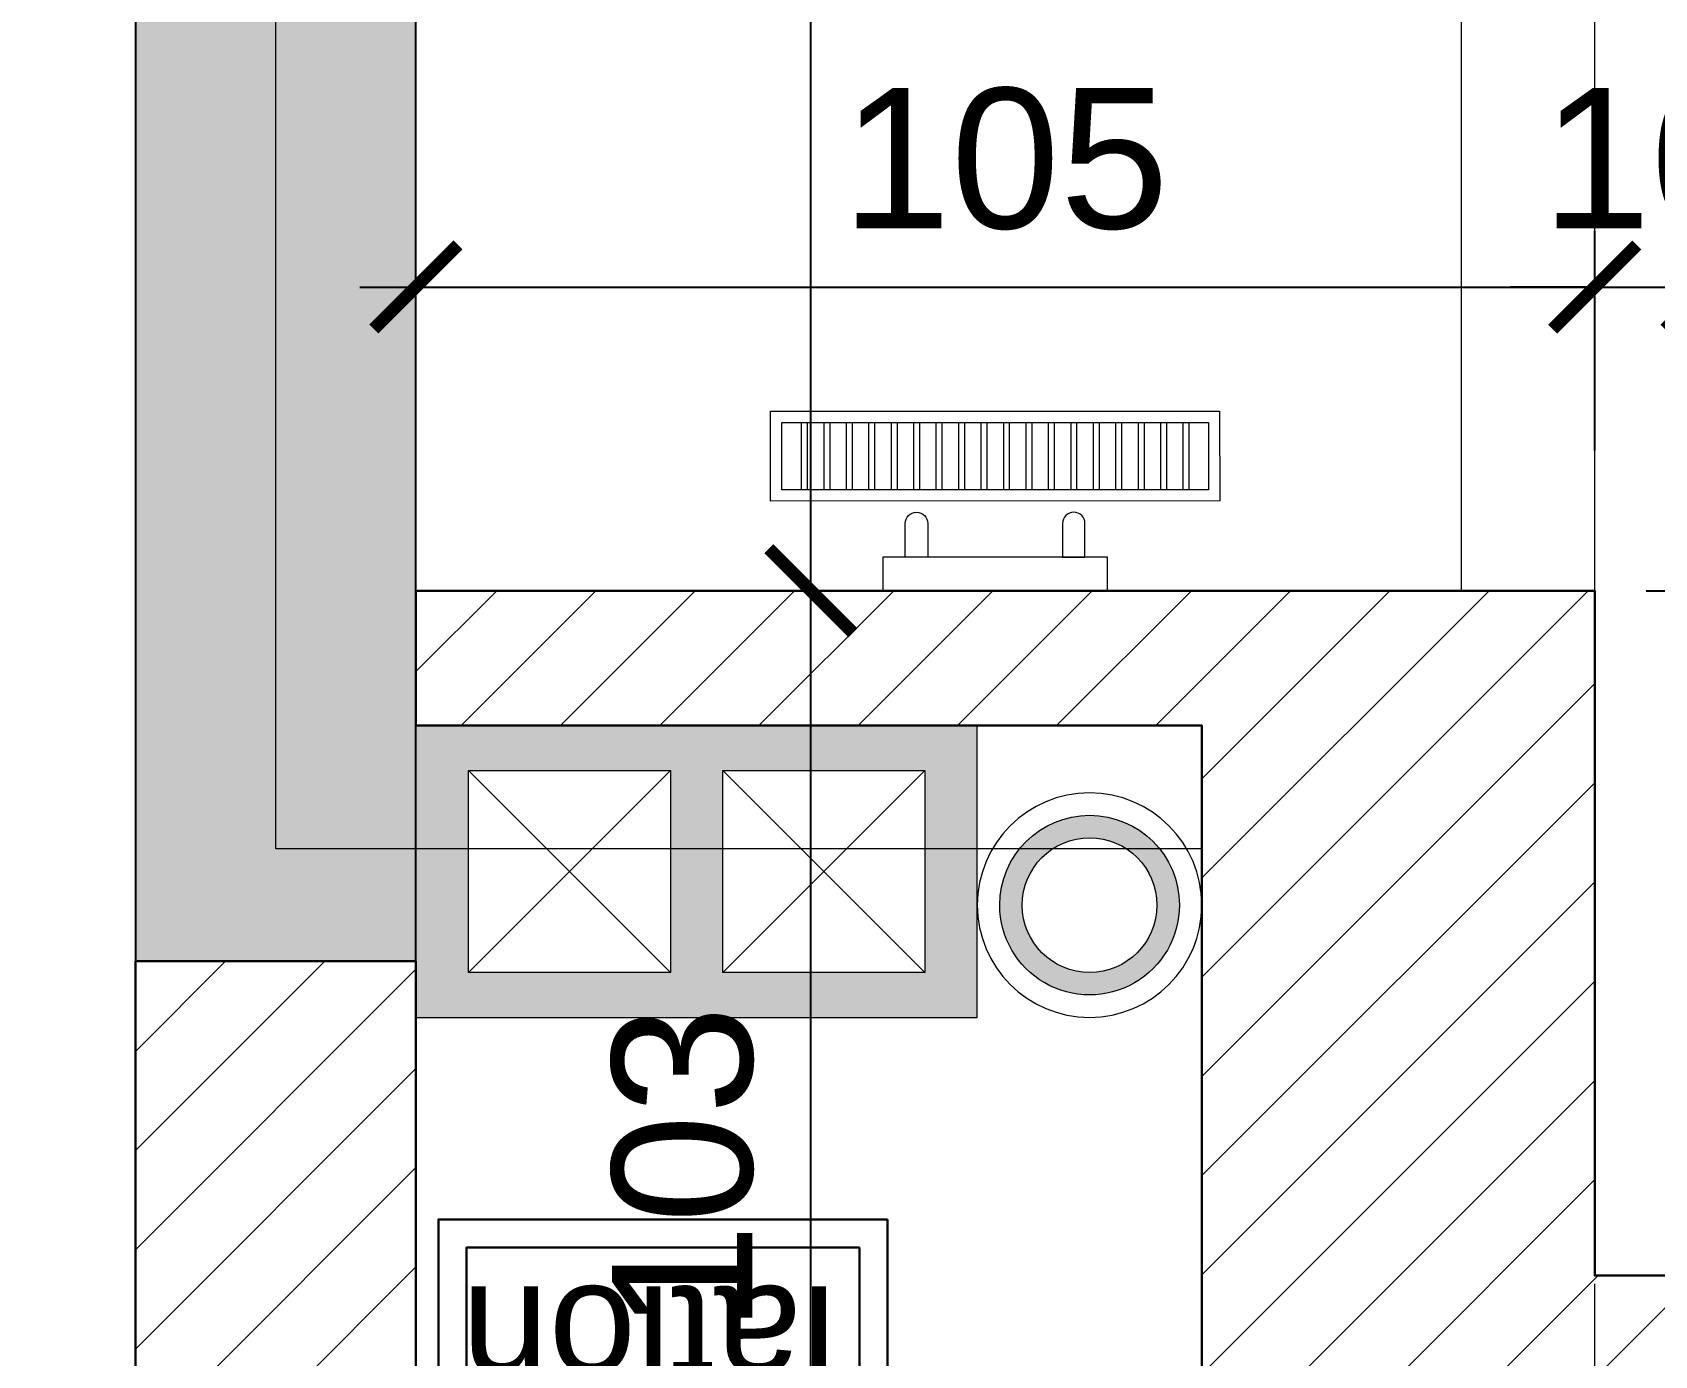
# Model space of a CAD drawing. Header units: centimetres. Extents: x 111832 to 117233, y -55119 to -48329.
# Drawn here: x 115085.2 to 115229.7, y -52597.5 to -52479.6 of the extents above; entities that cross this region are included whole.
import ezdxf

# ---------------------------------------------------------------- set-up
doc = ezdxf.new("R2010")
doc.units = ezdxf.units.CM
doc.header["$LTSCALE"] = 50
doc.header["$MEASUREMENT"] = 0
doc.linetypes.add('AXES', pattern=[2, 1.25, -0.25, 0.25, -0.25])
doc.linetypes.add('CONTINU', pattern=[0])
doc.layers.get('0').update_dxf_attribs({"color": 8})
for name, color, linetype, lineweight in [('ARCHITECTE', 252, 'Continuous', 13), ('BANJO', 160, 'Continuous', 9), ('CONSOLE ISOL.', 214, 'Continuous', 15), ('ISOLATION', 252, 'Continuous', 0), ('KASETAT_Pen_No__22', 8, 'Continuous', 50), ('MACONNERIE COUPE', 7, 'Continuous', 30), ('MACONNERIE HACHURE', 253, 'Continuous', 13), ('PERCEMENT', 253, 'Continuous', 20)]:
    doc.layers.add(name, color=color, linetype=linetype, lineweight=lineweight)
for name, color, linetype in [('AXES', 10, 'AXES'), ('BETON COUPE', 3, 'CONTINU'), ('BETON TRAME', 252, 'Continuous'), ('BORD', 5, 'Continuous'), ('COTE 50ème', 1, 'Continuous'), ('TEXTE', 7, 'Continuous')]:
    doc.layers.add(name, color=color, linetype=linetype)
doc.layers.add('KASETAT_Pen_No__176', color=7, linetype='Continuous', lineweight=15, true_color=0x93a0c6)
doc.styles.add('RS_TEXT_1.50', font='arial.ttf', dxfattribs={"height": 12.5})
doc.styles.add('RS_TXT_50', font='arial.ttf', dxfattribs={"height": 12.5})
doc.dimstyles.new('RS_50CM_LINEAIRE', dxfattribs={"dimscale": 5, "dimtxt": 12.5, "dimasz": 1.5, "dimexe": 1, "dimexo": 2.5, "dimgap": 1, "dimtad": 1, "dimdec": 1, "dimrnd": 0.5, "dimdsep": 46, "dimtxsty": 'RS_TXT_50', "dimblk1": 'ARCHTICK', "dimblk2": 'ARCHTICK', "dimsah": 1, "dimcen": 2.5, "dimdle": 1, "dimclrt": 4, "dimadec": 0, "dimazin": 2, "dimtfac": 1, "dimtdec": 1, "dimtix": 1, "dimtmove": 2, "dimatfit": 3, "dimfxl": 1, "dimtolj": 1, "dimtzin": 0, "dimarcsym": 0})

# ---------------------------------------------------------------- blocks, each defined once
blk = doc.blocks.new('A$C7560ca7f')
at = {"layer": 'AXES', "lineweight": 5, "ltscale": 1.3}
blk.add_line((1270.000211652863, -4150.000002682165), (1270.000211652863, -1058.409073453964), dxfattribs=at)
blk = doc.blocks.new('A$C63baa0da')
at = {"layer": 'ARCHITECTE', "linetype": 'Continuous', "lineweight": 0, "true_color": 0xed1f24}
for points in [[(-65.87835279954015, -30.09711575884285), (-66.87835279954015, -30.09711575884285), (-66.87835279954015, 18.99996635723073), (-65.87835279954015, 18.99996635723073)], [(-65.87835279954015, -30.09711575884285), (-66.87835279954015, -30.09711575884285), (-66.87835279954015, 18.99996635723073), (-65.87835279954015, 18.99996635723073)], [(-59.87835279954015, -30.09711575884285), (-58.87835279954015, -30.09711575884285), (-58.87835279954015, 18.99996635723073), (-59.87835279954015, 18.99996635723073)], [(-59.87835279954015, -30.09711575884285), (-58.87835279954015, -30.09711575884285), (-58.87835279954015, 18.99996635723073), (-59.87835279954015, 18.99996635723073)]]:
    blk.add_hatch(color=240, dxfattribs=at).paths.add_polyline_path(points)
h = blk.add_hatch(color=240, dxfattribs=at)
edge = h.paths.add_edge_path()
edge.add_ellipse((-62.87835279954015, -30.09711575884285), major_axis=(-2.828427124746253, -2.828427124746253), ratio=0.9999999999999554, start_angle=-45.00000000000131, end_angle=134.9999999999987, ccw=False)
edge.add_ellipse((-62.87835279954015, -30.09711575884285), major_axis=(-2.828427124746253, -2.828427124746253), ratio=0.9999999999999554, start_angle=134.9999999999987, end_angle=314.99999999999875, ccw=False)
edge = h.paths.add_edge_path(flags=0)
edge.add_ellipse((-62.87835279954015, -30.09711575884285), major_axis=(-2.121320343559689, -2.121320343559689), ratio=0.9999999999999566, start_angle=134.9999999999987, end_angle=314.9999999999987)
edge.add_ellipse((-62.87835279954015, -30.09711575884285), major_axis=(-2.121320343559689, -2.121320343559689), ratio=0.9999999999999566, start_angle=314.9999999999988, end_angle=494.9999999999987)
h = blk.add_hatch(color=240, dxfattribs=at)
edge = h.paths.add_edge_path()
edge.add_ellipse((-62.87835279954015, -30.09711575884285), major_axis=(-2.828427124746253, -2.828427124746253), ratio=0.9999999999999554, start_angle=-45.00000000000131, end_angle=134.9999999999987, ccw=False)
edge.add_ellipse((-62.87835279954015, -30.09711575884285), major_axis=(-2.828427124746253, -2.828427124746253), ratio=0.9999999999999554, start_angle=134.9999999999987, end_angle=314.99999999999875, ccw=False)
edge = h.paths.add_edge_path(flags=0)
edge.add_ellipse((-62.87835279954015, -30.09711575884285), major_axis=(-2.121320343559689, -2.121320343559689), ratio=0.9999999999999566, start_angle=134.9999999999987, end_angle=314.9999999999987)
edge.add_ellipse((-62.87835279954015, -30.09711575884285), major_axis=(-2.121320343559689, -2.121320343559689), ratio=0.9999999999999566, start_angle=314.9999999999988, end_angle=494.9999999999987)
at = {"layer": 'KASETAT_Pen_No__176', "linetype": 'Continuous', "lineweight": 0, "true_color": 0x139b48}
for points in [[(0, 4), (-70, 4), (-70, 2), (-74, 2), (-74, 0), (-70, 0), (-70, -21), (0, -21), (0, 0), (4, 0), (4, 2), (0, 2)], [(-55.73699223616859, -30.09711575884285), (-56.73699223616859, -30.09711575884285), (-56.73699223616859, -21), (-55.73699223616859, -21)], [(-49.73699223616859, -30.09711575884285), (-48.73699223616859, -30.09711575884285), (-48.73699223616859, -21), (-49.73699223616859, -21)]]:
    blk.add_hatch(color=114, dxfattribs=at).paths.add_polyline_path(points)
h = blk.add_hatch(color=114, dxfattribs=at)
edge = h.paths.add_edge_path()
edge.add_ellipse((-52.73699223616859, -30.09711575884285), major_axis=(-2.828427124746253, -2.828427124746253), ratio=0.9999999999999554, start_angle=-45.00000000000131, end_angle=134.9999999999987, ccw=False)
edge.add_ellipse((-52.73699223616859, -30.09711575884285), major_axis=(-2.828427124746253, -2.828427124746253), ratio=0.9999999999999554, start_angle=134.9999999999987, end_angle=314.99999999999875, ccw=False)
edge = h.paths.add_edge_path(flags=0)
edge.add_ellipse((-52.73699223616859, -30.09711575884285), major_axis=(-2.121320343559689, -2.121320343559689), ratio=0.9999999999999566, start_angle=134.9999999999987, end_angle=314.9999999999987)
edge.add_ellipse((-52.73699223616859, -30.09711575884285), major_axis=(-2.121320343559689, -2.121320343559689), ratio=0.9999999999999566, start_angle=314.9999999999988, end_angle=494.9999999999987)
at = {"layer": 'KASETAT_Pen_No__22', "color": 32, "linetype": 'Continuous', "lineweight": 0, "true_color": 0xcd6928}
for p, q in [((0, 4), (-70, 4)), ((-70, 4), (-70, 2)), ((0, 2), (0, 4)), ((4, 2), (-74, 2)), ((-74, 2), (-74, 0)), ((-70, 2), (0, 2)), ((4, 0), (4, 2)), ((-74, 0), (4, 0)), ((0, 0), (-70, 0)), ((-70, 0), (-70, -21)), ((0, -21), (0, 0)), ((-70, -21), (0, -21))]:
    blk.add_line(p, q, dxfattribs=at)
at = {"layer": 'MACONNERIE COUPE'}
for points in [[(-65.87835279954015, -30.09711575884285), (-66.87835279954015, -30.09711575884285), (-66.87835279954015, 18.99996635723073), (-65.87835279954015, 18.99996635723073)], [(-65.87835279954015, -30.09711575884285), (-66.87835279954015, -30.09711575884285), (-66.87835279954015, 18.99996635723073), (-65.87835279954015, 18.99996635723073)], [(-59.87835279954015, -30.09711575884285), (-58.87835279954015, -30.09711575884285), (-58.87835279954015, 18.99996635723073), (-59.87835279954015, 18.99996635723073)], [(-59.87835279954015, -30.09711575884285), (-58.87835279954015, -30.09711575884285), (-58.87835279954015, 18.99996635723073), (-59.87835279954015, 18.99996635723073)], [(-55.73699223616859, -30.09711575884285), (-56.73699223616859, -30.09711575884285), (-56.73699223616859, -21), (-55.73699223616859, -21)], [(-55.73699223616859, -30.09711575884285), (-56.73699223616859, -30.09711575884285), (-56.73699223616859, -21), (-55.73699223616859, -21)], [(-49.73699223616859, -30.09711575884285), (-48.73699223616859, -30.09711575884285), (-48.73699223616859, -21), (-49.73699223616859, -21)], [(-49.73699223616859, -30.09711575884285), (-48.73699223616859, -30.09711575884285), (-48.73699223616859, -21), (-49.73699223616859, -21)], [(-42, -63), (-2, -63), (-2, -23), (-42, -23)], [(-39.5, -60.5), (-4.5, -60.5), (-4.5, -25.5), (-39.5, -25.5)]]:
    blk.add_lwpolyline(points, close=True, dxfattribs=at)
at = {"layer": 'MACONNERIE COUPE', "extrusion": (0, 0, -1)}
for centre, start_param, end_param in [((-62.87835279954015, -30.09711575884285), 0.7853981633974705, 3.926990816987264), ((-62.87835279954015, -30.09711575884285), 0.7853981633974705, 3.926990816987264), ((-52.73699223616859, -30.09711575884285), 0.7853981633974705, 3.926990816987264), ((-52.73699223616859, -30.09711575884285), 0.7853981633974705, 3.926990816987264), ((-62.87835279954015, -30.09711575884285), 3.926990816987264, 7.068583470577057), ((-62.87835279954015, -30.09711575884285), 3.926990816987264, 7.068583470577057), ((-52.73699223616859, -30.09711575884285), 3.926990816987264, 7.068583470577057), ((-52.73699223616859, -30.09711575884285), 3.926990816987264, 7.068583470577057)]:
    blk.add_ellipse(centre, major_axis=(-2.828427124746253, -2.828427124746253), ratio=0.9999999999999554, start_param=start_param, end_param=end_param, dxfattribs=at)
at = {"layer": 'MACONNERIE COUPE'}
for centre, start_param, end_param in [((-62.87835279954015, -30.09711575884285), 2.356194490192323, 5.497787143782116), ((-62.87835279954015, -30.09711575884285), 2.356194490192323, 5.497787143782116), ((-52.73699223616859, -30.09711575884285), 2.356194490192323, 5.497787143782116), ((-52.73699223616859, -30.09711575884285), 2.356194490192323, 5.497787143782116), ((-62.87835279954015, -30.09711575884285), 5.497787143782116, 8.639379797371909), ((-62.87835279954015, -30.09711575884285), 5.497787143782116, 8.639379797371909), ((-52.73699223616859, -30.09711575884285), 5.497787143782116, 8.639379797371909), ((-52.73699223616859, -30.09711575884285), 5.497787143782116, 8.639379797371909)]:
    blk.add_ellipse(centre, major_axis=(-2.121320343559689, -2.121320343559689), ratio=0.9999999999999566, start_param=start_param, end_param=end_param, dxfattribs=at)
at = {"layer": 'TEXTE', "attachment_point": 4, "style": 'RS_TEXT_1.50'}
for s, insert, char_height, width in [('Water', (-59.62249789945781, -9.842053306223534), 12.5, 4.547473508864641e-13), ('Venti\\Plation', (-37.45414668330341, -43.78018041417818), 10, 3.637978807091713e-13)]:
    blk.add_mtext(s, dxfattribs=dict(at, insert=insert, char_height=char_height, width=width))
blk = doc.blocks.new('_ArchTick')
at = {"color": 0, "linetype": 'ByBlock', "const_width": 0.15}
blk.add_lwpolyline([(-0.5, -0.5), (0.5, 0.5)], dxfattribs=at)
blk = doc.blocks.new('*D1189')
at = {"layer": 'COTE 50ème', "color": 0, "lineweight": -2, "ltscale": 0.5, "transparency": 16777216}
for p, q in [((115119.3576324344, -52516.86215176535), (115119.3576324344, -52497.29964673384)), ((115224.3673132802, -52516.86225641909), (115224.3673132802, -52497.29964673384)), ((115114.3576324344, -52502.29964673384), (115229.3673132802, -52502.29964673384))]:
    blk.add_line(p, q, dxfattribs=at)
at = {"layer": 'Defpoints', "color": 0, "ltscale": 0.5, "transparency": 16777216}
for p in [(115224.3673132802, -52502.29964673384), (115119.3576324344, -52529.36215176535), (115224.3673132802, -52529.36225641909)]:
    blk.add_point(p, dxfattribs=at)
at = {"layer": 'COTE 50ème', "color": 0, "lineweight": -2, "ltscale": 0.5, "transparency": 16777216, "xscale": 7.5, "yscale": 7.5, "zscale": 7.5, "rotation": 180}
blk.add_blockref('_ArchTick', (115119.3576324344, -52502.29964673384), dxfattribs=at)
at = {"layer": 'COTE 50ème', "color": 0, "lineweight": -2, "ltscale": 0.5, "transparency": 16777216, "xscale": 7.5, "yscale": 7.5, "zscale": 7.5}
blk.add_blockref('_ArchTick', (115224.3673132802, -52502.29964673384), dxfattribs=at)
at = {"layer": 'COTE 50ème', "color": 4, "ltscale": 0.5, "transparency": 16777216, "insert": (115171.8624728573, -52490.91748438732), "char_height": 12.5, "attachment_point": 5, "style": 'RS_TXT_50'}
blk.add_mtext('\\A1;105', dxfattribs=at)
blk = doc.blocks.new('*D1190')
at = {"layer": 'COTE 50ème', "color": 0, "lineweight": -2, "ltscale": 0.5, "transparency": 16777216}
for p, q in [((115224.3673132802, -52516.86225641909), (115224.3673132802, -52497.29964673384)), ((115234.3673132802, -52580.71745480683), (115234.3673132802, -52497.29964673384)), ((115224.3673132802, -52502.29964673384), (115216.8673132802, -52502.29964673384)), ((115224.3673132802, -52502.29964673384), (115234.3673132802, -52502.29964673384)), ((115234.3673132802, -52502.29964673384), (115241.8673132802, -52502.29964673384))]:
    blk.add_line(p, q, dxfattribs=at)
at = {"layer": 'Defpoints', "color": 0, "ltscale": 0.5, "transparency": 16777216}
for p in [(115234.3673132802, -52502.29964673384), (115224.3673132802, -52529.36225641909), (115234.3673132802, -52593.21745480683)]:
    blk.add_point(p, dxfattribs=at)
at = {"layer": 'COTE 50ème', "color": 0, "lineweight": -2, "ltscale": 0.5, "transparency": 16777216, "xscale": 7.5, "yscale": 7.5, "zscale": 7.5}
blk.add_blockref('_ArchTick', (115224.3673132802, -52502.29964673384), dxfattribs=at)
at = {"layer": 'COTE 50ème', "color": 0, "lineweight": -2, "ltscale": 0.5, "transparency": 16777216, "xscale": 7.5, "yscale": 7.5, "zscale": 7.5, "rotation": 180}
blk.add_blockref('_ArchTick', (115234.3673132802, -52502.29964673384), dxfattribs=at)
at = {"layer": 'COTE 50ème', "color": 4, "ltscale": 0.5, "transparency": 16777216, "insert": (115229.3673132802, -52490.91748438732), "char_height": 12.5, "attachment_point": 5, "style": 'RS_TXT_50'}
blk.add_mtext('\\A1;10', dxfattribs=at)
blk = doc.blocks.new('*D1191')
at = {"layer": 'COTE 50ème', "color": 0, "lineweight": -2, "ltscale": 0.5, "transparency": 16777216}
for p, q in [((115234.3673132802, -52580.71745480683), (115234.3673132802, -52497.29964673384)), ((115316.3673132802, -52581.56685183987), (115316.3673132802, -52497.29964673384)), ((115229.3673132802, -52502.29964673384), (115321.3673132802, -52502.29964673384))]:
    blk.add_line(p, q, dxfattribs=at)
at = {"layer": 'Defpoints', "color": 0, "ltscale": 0.5, "transparency": 16777216}
for p in [(115316.3673132802, -52502.29964673384), (115234.3673132802, -52593.21745480683), (115316.3673132802, -52594.06685183987)]:
    blk.add_point(p, dxfattribs=at)
at = {"layer": 'COTE 50ème', "color": 0, "lineweight": -2, "ltscale": 0.5, "transparency": 16777216, "xscale": 7.5, "yscale": 7.5, "zscale": 7.5, "rotation": 180}
blk.add_blockref('_ArchTick', (115234.3673132802, -52502.29964673384), dxfattribs=at)
at = {"layer": 'COTE 50ème', "color": 0, "lineweight": -2, "ltscale": 0.5, "transparency": 16777216, "xscale": 7.5, "yscale": 7.5, "zscale": 7.5}
blk.add_blockref('_ArchTick', (115316.3673132802, -52502.29964673384), dxfattribs=at)
at = {"layer": 'COTE 50ème', "color": 4, "ltscale": 0.5, "transparency": 16777216, "insert": (115275.3673132802, -52490.91748438732), "char_height": 12.5, "attachment_point": 5, "style": 'RS_TXT_50'}
blk.add_mtext('\\A1;82', dxfattribs=at)
blk = doc.blocks.new('*D1245')
at = {"layer": 'COTE 50ème', "color": 0, "lineweight": -2, "ltscale": 0.5, "transparency": 16777216}
for p, q in [((115154.5438923914, -52637.36232218579), (115154.5438923914, -52524.36225641912)), ((115181.1735012469, -52529.36225641912), (115149.5438923914, -52529.36225641912)), ((115129.1201816798, -52632.36232218579), (115159.5438923914, -52632.36232218579))]:
    blk.add_line(p, q, dxfattribs=at)
at = {"layer": 'Defpoints', "color": 0, "ltscale": 0.5, "transparency": 16777216}
for p in [(115154.5438923914, -52529.36225641912), (115193.6735012469, -52529.36225641912), (115116.6201816798, -52632.36232218579)]:
    blk.add_point(p, dxfattribs=at)
at = {"layer": 'COTE 50ème', "color": 0, "lineweight": -2, "ltscale": 0.5, "transparency": 16777216, "xscale": 7.5, "yscale": 7.5, "zscale": 7.5}
for p, rotation in [((115154.5438923914, -52529.36225641912), 90), ((115154.5438923914, -52632.36232218579), 270)]:
    blk.add_blockref('_ArchTick', p, dxfattribs=dict(at, rotation=rotation))
at = {"layer": 'COTE 50ème', "color": 4, "ltscale": 0.5, "transparency": 16777216, "insert": (115143.1574667434, -52580.86228930247), "char_height": 12.5, "attachment_point": 5, "rotation": 90, "style": 'RS_TXT_50'}
blk.add_mtext('\\A1;103', dxfattribs=at)
blk = doc.blocks.new('*D1246')
at = {"layer": 'COTE 50ème', "color": 0, "lineweight": -2, "ltscale": 0.5, "transparency": 16777216}
for p, q in [((115154.5438923915, -52534.36225641912), (115154.5438923915, -52303.36237861971)), ((115177.1650258188, -52308.36237861971), (115149.5438923915, -52308.36237861971)), ((115181.1735012469, -52529.36225641912), (115149.5438923915, -52529.36225641912))]:
    blk.add_line(p, q, dxfattribs=at)
at = {"layer": 'Defpoints', "color": 0, "ltscale": 0.5, "transparency": 16777216}
for p in [(115154.5438923915, -52308.36237861971), (115189.6650258188, -52308.36237861971), (115193.6735012469, -52529.36225641912)]:
    blk.add_point(p, dxfattribs=at)
at = {"layer": 'COTE 50ème', "color": 0, "lineweight": -2, "ltscale": 0.5, "transparency": 16777216, "xscale": 7.5, "yscale": 7.5, "zscale": 7.5}
for p, rotation in [((115154.5438923915, -52308.36237861971), 90), ((115154.5438923915, -52529.36225641912), 270)]:
    blk.add_blockref('_ArchTick', p, dxfattribs=dict(at, rotation=rotation))
at = {"layer": 'COTE 50ème', "color": 4, "ltscale": 0.5, "transparency": 16777216, "insert": (115143.2683125825, -52418.86231751944), "char_height": 12.5, "attachment_point": 5, "rotation": 90, "style": 'RS_TXT_50'}
blk.add_mtext('\\A1;221', dxfattribs=at)
blk = doc.blocks.new('*D1325')
at = {"layer": 'COTE 50ème', "color": 0, "lineweight": -2, "ltscale": 0.5, "transparency": 16777216}
for p, q in [((115256.0898615146, -52595.36233709181), (115256.0898615146, -52524.36225641912)), ((115228.9358203893, -52529.36225641912), (115261.0898615146, -52529.36225641912)), ((115239.6930209532, -52590.36233709181), (115261.0898615146, -52590.36233709181))]:
    blk.add_line(p, q, dxfattribs=at)
at = {"layer": 'Defpoints', "color": 0, "ltscale": 0.5, "transparency": 16777216}
for p in [(115216.4358203893, -52529.36225641912), (115256.0898615146, -52529.36225641912), (115227.1930209532, -52590.36233709181)]:
    blk.add_point(p, dxfattribs=at)
at = {"layer": 'COTE 50ème', "color": 0, "lineweight": -2, "ltscale": 0.5, "transparency": 16777216, "xscale": 7.5, "yscale": 7.5, "zscale": 7.5}
for p, rotation in [((115256.0898615146, -52529.36225641912), 90), ((115256.0898615146, -52590.36233709181), 270)]:
    blk.add_blockref('_ArchTick', p, dxfattribs=dict(at, rotation=rotation))
at = {"layer": 'COTE 50ème', "color": 4, "ltscale": 0.5, "transparency": 16777216, "insert": (115244.7076991681, -52559.86229675548), "char_height": 12.5, "attachment_point": 5, "rotation": 90, "style": 'RS_TXT_50'}
blk.add_mtext('\\A1;61', dxfattribs=at)

msp = doc.modelspace()

# ---------------------------------------------------------------- hatches: boundary and pattern name
at = {"layer": 'BETON TRAME', "transparency": 33554559}
h = msp.add_hatch(color=256, dxfattribs=at)
h.dxf.hatch_style = 1
h.paths.add_polyline_path([(115189.3673132866, -52797.36231973386), (115224.3673132866, -52797.36231973386), (115224.3673132866, -53272.3623347027), (114694.3673132866, -53272.3623347027), (114694.3673132866, -52797.36231973386), (114729.3673132866, -52797.36231973386), (114729.3673132866, -53232.3623347027), (114939.3673132866, -53232.3623347027), (114939.3673132866, -52902.3623347027), (114979.3673132866, -52902.3623347027), (114979.3673132866, -53232.3623347027), (115189.3673132866, -53232.3623347027)])
h.paths.add_polyline_path([(114824.3673132866, -52057.36233470272), (114799.3673132866, -52057.36233470272), (114799.3673132866, -52562.3623347027), (114824.3673132866, -52562.3623347027)])
h.paths.add_polyline_path([(115119.3673132866, -52057.3623347027), (115094.3673132866, -52057.3623347027), (115094.3673132866, -52562.3623347027), (115119.3673132866, -52562.3623347027)])
h.paths.add_polyline_path([(114689.3673255592, -52082.36233470272), (114799.3673132866, -52082.36233470272), (114799.3673132866, -52057.36233470272), (114689.3673255592, -52057.36233470272)])
h.paths.add_polyline_path([(114229.3674856509, -52082.3623347027), (114329.3674866195, -52082.3623347027), (114329.3674866195, -52057.3623347027), (114229.3674856509, -52057.3623347027)])
h.paths.add_polyline_path([(113989.3675494846, -52147.3623347027), (113964.3675494846, -52147.3623347027), (113964.3675494846, -52057.3623347027), (113989.3675494846, -52057.3623347027)])
h.paths.add_polyline_path([(113964.3668270771, -52567.36241119515), (113989.3668270771, -52567.36241119515), (113989.3663408675, -52424.2508417849), (113964.3663408675, -52424.2508417849)])
h.paths.add_polyline_path([(113964.3663408676, -52887.36238881366), (113989.3663408676, -52887.36238881366), (113989.3663408676, -52747.36241119515), (113964.3663408676, -52747.36241119515)])
h.paths.add_polyline_path([(113964.36731283, -53134.36233570897), (114044.3669416724, -53134.3623347027), (114044.3669416724, -53109.36233570897), (113989.36731283, -53109.36233570897), (113989.36731283, -53082.36233079183), (113964.36731283, -53082.36233079183)])
h.paths.add_polyline_path([(114329.3674866195, -53134.3623347027), (114399.3673132867, -53134.3623347027), (114399.3673132867, -53109.3623347027), (114329.3674866195, -53109.3623347027)])
h.paths.add_polyline_path([(114484.3673132866, -53134.36233470272), (114499.3673132866, -53134.36233470272), (114499.3673132866, -53109.36233470272), (114484.3673132866, -53109.36233470272)])
h.paths.add_polyline_path([(115434.4787143249, -53134.3623347027), (115419.3673132866, -53134.3623347027), (115419.3673132866, -53109.3623347027), (115434.4787143249, -53109.3623347027)])
h.paths.add_polyline_path([(115589.3671399538, -53134.3623347027), (115519.3673132866, -53134.3623347027), (115519.3673132866, -53109.3623347027), (115589.3671399538, -53109.3623347027)])
h.paths.add_polyline_path([(115954.3673137432, -53134.36233570897), (115874.3676849008, -53134.3623347027), (115874.3676849008, -53109.36233570897), (115929.3673137432, -53109.36233570897), (115929.3673137432, -53062.36235235375), (115954.3673137432, -53062.36235235375)])
h.paths.add_polyline_path([(115954.3682857056, -52887.36238881366), (115929.3682857056, -52887.36238881366), (115929.3682857056, -52747.36241119515), (115954.3682857056, -52747.36241119515)])
h.paths.add_polyline_path([(115929.3670770887, -52147.3623347027), (115954.3670770887, -52147.3623347027), (115954.3670770887, -52057.3623347027), (115929.3670770887, -52057.3623347027)])
h.paths.add_polyline_path([(115689.3671389852, -52082.36233931189), (115689.3671409223, -52057.36233936943), (115589.3671399538, -52057.3623347027), (115589.3671399538, -52082.36233476026)])
h.paths.add_polyline_path([(115119.3673132866, -52082.36233470272), (115229.367301014, -52082.36233470272), (115229.367301014, -52057.36233470272), (115119.3673132866, -52057.36233470272)])
h.paths.add_polyline_path([(115954.3677994961, -52567.36241119515), (115929.3677994961, -52567.36241119515), (115929.3682857058, -52424.2508417849), (115954.3682857058, -52424.2508417849)])
h.paths.add_polyline_path([(115764.3673132867, -52507.36253177626), (115704.3673132867, -52507.36253177626), (115704.3673132867, -52482.36253177626), (115764.3673132867, -52482.36253177626)])
h.paths.add_polyline_path([(115579.3673132866, -52507.36233466915), (115519.3673132866, -52507.36233466915), (115519.3673132866, -52482.36233466915), (115579.3673132866, -52482.36233466915)])
h.paths.add_polyline_path([(114339.3673132867, -52507.36233466915), (114399.3673132867, -52507.36233466915), (114399.3673132867, -52482.36233466915), (114339.3673132867, -52482.36233466915)])
h.paths.add_polyline_path([(114154.3673132865, -52507.36253177626), (114214.3673132865, -52507.36253177626), (114214.3673132865, -52482.36253177626), (114154.3673132865, -52482.36253177626)])
at = {"layer": 'MACONNERIE HACHURE'}
h = msp.add_hatch(dxfattribs=at)
h.set_pattern_fill('ANSI31', color=256, scale=50, style=0)
h.set_pattern_definition([(45, (923.7212186791294, 14234.10157804844), (-4.419417382415921, 4.419417382415922), [])])
h.paths.add_polyline_path([(114499.3673132866, -53137.3623347027), (114499.3673132866, -53147.3623347027), (114399.3673132867, -53147.3623347027), (114399.3673132867, -53097.3623347027), (114499.3673132866, -53097.3623347027), (114499.3673132866, -53107.3623347027), (114414.3673132866, -53107.3623347027), (114414.3673132866, -53137.3623347027)])
h.paths.add_polyline_path([(115954.3670770887, -52057.36234384876), (116034.3675259826, -52057.36234384876), (116034.3675259826, -52082.36233470272), (115954.3670770887, -52082.36233470272)])
h.paths.add_polyline_path([(113964.3675494846, -52057.36234384876), (113884.3671005907, -52057.36234384876), (113884.3671005907, -52082.36233470272), (113964.3675494846, -52082.36233470272)])
h.paths.add_polyline_path([(113884.3671909257, -52082.36233470272), (113859.3671909256, -52082.36233470272), (113859.3674627269, -52130.36232811021), (113884.3674627269, -52130.36232811021)])
h.paths.add_polyline_path([(113989.3675494846, -52154.2508417849), (113964.3675494846, -52154.2508417849), (113964.3675494846, -52147.3623347027), (113989.3675494846, -52147.3623347027)])
h.paths.add_polyline_path([(115954.3670770887, -52154.2508417849), (115929.3670770887, -52154.2508417849), (115929.3670770887, -52147.3623347027), (115954.3670770887, -52147.3623347027)])
h.paths.add_polyline_path([(114926.3673132866, -53272.3623347027), (114926.3673132866, -53387.36233470272), (114992.3673132866, -53387.36233470272), (114992.3673132866, -53272.3623347027), (114972.3673132866, -53272.3623347027), (114972.3673132866, -53367.36233470272), (114946.3673132866, -53367.36233470272), (114946.3673132866, -53272.3623347027)])
h.paths.add_polyline_path([(115224.3672467198, -53762.36233470272), (115294.3672379353, -53762.36233470272), (115294.3672898392, -53622.36220740923), (115269.3672238225, -53622.36220740923), (115269.3672366973, -53737.36233470272), (115224.3672474649, -53737.36233336161)])
h.paths.add_polyline_path([(114694.3673150747, -53762.36233470272), (114624.3673238593, -53762.36233470272), (114624.3673238593, -53622.36220740923), (114649.3673379721, -53622.36220740923), (114649.3673250973, -53737.36233470272), (114694.3673143297, -53737.36233336161)])
h.paths.add_polyline_path([(114224.3669416724, -53134.3623347027), (114329.3674828942, -53134.3623347027), (114329.3674828942, -53109.3623347027), (114224.3669416724, -53109.3623347027)])
h.paths.add_polyline_path([(115694.3676849008, -53134.3623347027), (115589.367143679, -53134.3623347027), (115589.367143679, -53109.3623347027), (115694.3676849008, -53109.3623347027)])
h.paths.add_polyline_path([(113964.3676440327, -52902.2509400719), (113989.367636667, -52902.2509400719), (113989.3666614783, -52887.36238881366), (113964.366668844, -52887.36238881366)])
h.paths.add_polyline_path([(116034.3676279522, -53342.47375485945), (116059.3676279522, -53342.47375485945), (116059.3676265898, -53397.36095013971), (116034.3676265898, -53397.36095013971)])
h.paths.add_polyline_path([(116034.3676143168, -53087.36211823281), (116059.3676143168, -53087.36211823281), (116059.3674645131, -53157.36235783613), (116034.3674645131, -53157.36235783613)])
h.paths.add_polyline_path([(116034.367621683, -52902.2509400719), (116059.3676143173, -52902.2509400719), (116059.3676143173, -52747.36241119515), (116034.367621683, -52747.36241119515)])
h.paths.add_polyline_path([(116034.3676143167, -52502.36233470269), (116059.3676143167, -52502.36233470269), (116059.3676405879, -52542.36241119516), (116034.3676405879, -52542.36241119516)])
h.paths.add_polyline_path([(113884.3669730417, -53342.47375485945), (113859.3669730417, -53342.47375485945), (113859.3669742338, -53397.36095013971), (113884.3669742338, -53397.36095013971)])
h.paths.add_polyline_path([(113884.3669859853, -53087.36211823281), (113859.3669859853, -53087.36211823281), (113859.3669876989, -53157.36235783613), (113884.3669876989, -53157.36235783613)])
h.paths.add_polyline_path([(113884.3669791406, -52902.2509400719), (113859.3669865063, -52902.2509400719), (113859.3669865063, -52747.36241119515), (113884.3669791406, -52747.36241119515)])
h.paths.add_polyline_path([(113884.3669859853, -52494.36231314127), (113859.3669859853, -52494.36231314127), (113859.3669859853, -52542.36241119516), (113884.3669859853, -52542.36241119516)])
h.paths.add_polyline_path([(115929.3679861652, -52507.36281303041), (115764.3673132867, -52507.36253177626), (115764.3673132867, -52482.36232874184), (115929.3679861652, -52482.36260999599)])
h.paths.add_polyline_path([(115704.3673132867, -52507.36253177626), (115701.336205546, -52507.36253177626), (115701.336205546, -52482.36232874184), (115704.3673132867, -52482.36232874184)])
h.paths.add_polyline_path([(115606.336205546, -52507.36233410623), (115579.3673132866, -52507.36233410623), (115579.3673132866, -52482.36233466915), (115606.336205546, -52482.36233466915)])
h.paths.add_polyline_path([(114214.3673132865, -52507.36253177626), (114217.3984210272, -52507.36253177626), (114217.3984210272, -52482.36232874184), (114214.3673132865, -52482.36232874184)])
h.paths.add_polyline_path([(114312.3984210272, -52507.36233410623), (114339.3673132867, -52507.36233410623), (114339.3673132867, -52482.36233466915), (114312.3984210272, -52482.36233466915)])
h.paths.add_polyline_path([(114679.3673132866, -53134.3623347027), (114694.3673095613, -53134.3623347027), (114694.3673095613, -53109.3623347027), (114679.3673132866, -53109.3623347027)])
h.paths.add_polyline_path([(115954.3673068341, -52902.2509400719), (115929.3673141998, -52902.2509400719), (115929.3682893885, -52887.36238881366), (115954.3682820228, -52887.36238881366)])
h.paths.add_polyline_path([(115494.3673149637, -52677.3623347027), (115506.3673149637, -52677.3623347027), (115506.3673149638, -52507.28759579634), (115519.3673132866, -52507.36233466915), (115519.3673132866, -52482.36233466915), (115494.3673149637, -52482.36233466915), (115494.3673149637, -52590.36233709178), (115484.3673149637, -52590.36233709178), (115484.3673149637, -52602.36233709178), (115494.3673149637, -52602.36233709178)])
h.paths.add_polyline_path([(115506.3673149637, -52804.3623347027), (115506.3673149637, -52814.3623347027), (115494.3673149637, -52814.3623347027), (115494.3673149637, -52769.3623347027), (115506.3673149637, -52769.3623347027), (115506.3673149637, -52779.3623347027), (115929.3673132866, -52779.3623347027), (115929.3673132866, -52804.3623347027)])
h.paths.add_polyline_path([(115239.3673132866, -53134.3623347027), (115224.3673170119, -53134.3623347027), (115224.3673170119, -53109.3623347027), (115239.3673132866, -53109.3623347027)])
h.paths.add_polyline_path([(115392.3673149637, -52928.3623347027), (115370.3673149637, -52928.3623347027), (115370.3673149637, -52819.36231992404), (115224.3673132866, -52819.36231992404), (115224.3673132866, -52807.36231973386), (115382.3673149637, -52807.36231973386), (115382.3673149637, -52916.3623347027), (115392.3673149637, -52916.3623347027)])
h.paths.add_polyline_path([(115506.3673149637, -52906.3623347027), (115494.3673149637, -52906.3623347027), (115494.3673149637, -52916.36233442239), (115484.3673149637, -52916.3623347027), (115484.3673149637, -52928.3623347027), (115494.3673149637, -52928.36233442239), (115494.3673114466, -53097.3623347027), (115418.9673132866, -53097.3623347027), (115418.9673132866, -53107.3623347027), (115504.3673132866, -53107.3623347027), (115504.3673132866, -53137.3623347027), (115418.9673132866, -53137.3623347027), (115418.9673132866, -53147.3623347027), (115519.3673132866, -53147.3623347027), (115519.3673132865, -53107.3623347027), (115506.3673149637, -53107.3623347027)])
h.paths.add_polyline_path([(115224.3673132755, -52602.36233709178), (115224.3673157783, -52697.36232123781), (115189.3673157672, -52697.36232123781), (115189.3673133087, -52541.36225641909), (115119.3673132866, -52541.36225641909), (115119.3673170119, -52529.36225641909), (115224.3673132802, -52529.36225641909), (115224.3673132802, -52590.36233709178), (115234.3673132802, -52590.36233709178), (115234.3673132802, -52602.36233709178)])
h.paths.add_polyline_path([(114229.3674856509, -52082.36232891651), (113989.3675494846, -52082.36232313034), (113989.3675494846, -52057.3623347027), (114229.3674856509, -52057.36234048888)])
h.paths.add_polyline_path([(114564.3673132866, -52357.36232313036), (114564.3673132866, -52382.36232313036), (114564.3673132867, -52382.36232313034), (114564.3673132867, -52422.36233472756), (114576.367313469, -52422.36233467783), (114576.367313469, -52412.36233074202), (114586.3673137798, -52412.36233074202), (114586.3673137798, -52400.36233649086), (114576.367313469, -52400.36233649086), (114576.367313469, -52252.36233646072), (114799.3673132866, -52252.36238224641), (114799.3673112384, -52232.36233470272), (114576.3673132867, -52232.36233470272), (114576.3673132867, -52224.36233646072), (114564.3673132867, -52224.36233646072)])
h.paths.add_polyline_path([(113989.3673059209, -53082.36233079183), (113964.3673132866, -53082.36233079183), (113964.3673132866, -53062.36233738491), (113989.3673059209, -53062.36233738491)])
h.paths.add_polyline_path([(115372.3673149635, -52308.36237861968), (115119.3673149636, -52308.36237861968), (115119.3673170119, -52288.36233646072), (115372.3673149635, -52288.36233646072), (115372.3673149635, -52278.36233646072), (115384.3673149635, -52278.36233646072), (115384.3673149636, -52590.36233709178), (115392.3673149637, -52590.36233709178), (115392.3673149637, -52602.36233709178), (115316.3673132802, -52602.36233709178), (115316.3673132802, -52590.36233709178), (115372.3673149635, -52590.36233709178)])
h.paths.add_polyline_path([(115229.3673010141, -52082.36233570686), (115372.3673132865, -52082.36233570686), (115372.3673132865, -52196.36233746486), (115384.3673132865, -52196.36233746486), (115384.3673132865, -52082.36233570686), (115409.367140163, -52082.36233470272), (115409.367140163, -52057.3623347027), (115229.3673010141, -52057.36233570684)])
h.paths.add_polyline_path([(115146.0339799533, -52902.3623347027), (115189.3673132866, -52902.3623347027), (115189.3673132866, -52942.3623347027), (115146.0339799533, -52942.3623347027)])
h.paths.add_polyline_path([(114979.3673132866, -52902.3623347027), (115019.3673132866, -52902.3623347027), (115019.3673132866, -52942.3623347027), (114979.3673132866, -52942.3623347027)])
h.paths.add_polyline_path([(114772.7006466199, -52902.3623347027), (114729.3673132866, -52902.3623347027), (114729.3673132866, -52942.3623347027), (114772.7006466199, -52942.3623347027)])
h.paths.add_polyline_path([(114939.3673132866, -52902.3623347027), (114899.3673132866, -52902.3623347027), (114899.3673132866, -52942.3623347027), (114939.3673132866, -52942.3623347027)])
h.paths.add_polyline_path([(115094.3673132866, -52082.36233470272), (115074.3673128396, -52082.36233470272), (115074.3673128396, -52057.3623347027), (115094.3673132866, -52057.3623347027)])
h.paths.add_polyline_path([(114706.3673132738, -52529.36215176535), (114706.3673132738, -52400.36233649086), (114668.3673137798, -52400.36233649086), (114668.3673137798, -52412.3623347027), (114694.3673139661, -52412.36232678134), (114694.3673136419, -52560.22860138064), (114576.3673137798, -52560.22860138064), (114576.3673137798, -52504.36233472756), (114564.3673134929, -52504.36233472756), (114564.3673134929, -52572.3623347027), (114694.3673133133, -52572.22860138064), (114694.3673131931, -52697.3623199952), (114729.3673131974, -52697.3623199952), (114729.3673132866, -52541.36225641909), (114799.3673900786, -52541.36225641909), (114799.3673270352, -52529.36215176535)])
h.paths.add_polyline_path([(115929.3673132866, -52082.36233470272), (115869.3673132866, -52082.36233470272), (115869.3673132866, -52057.3623347027), (115929.3673132866, -52057.36233470269)])
h.paths.add_polyline_path([(114974.3673409592, -52082.36233470272), (114824.3673132866, -52082.36233470272), (114824.3673132866, -52057.3623347027), (114974.3673409592, -52057.3623347027)])
h.paths.add_polyline_path([(114689.3673255592, -52082.36233470272), (114576.3673132867, -52082.36233470272), (114576.3673132867, -52142.36233646072), (114564.3673132867, -52142.36233646072), (114564.3673132867, -52082.36233470272), (114329.3674866195, -52082.36232313034), (114329.3674866195, -52057.36232313032), (114689.3673255592, -52057.3623347027)])
h.paths.add_polyline_path([(115094.3673132866, -52562.3623347027), (115094.3673132866, -52612.36232218576), (115009.3673132866, -52612.36232218576), (115009.3673132866, -52632.36232218576), (115119.3672364946, -52632.36232218576), (115119.3672364946, -52562.3623347027)])
h.paths.add_polyline_path([(114909.3673132866, -52632.36232218576), (114799.3673900786, -52632.36232218576), (114799.3673900786, -52562.3623347027), (114824.3673132866, -52562.3623347027), (114824.3673132866, -52612.36232218576), (114909.3673132866, -52612.36232218576)])
at = {"layer": 'PERCEMENT', "linetype": 'Continuous', "lineweight": 0}
h = msp.add_hatch(color=256, dxfattribs=at)
h.paths.add_polyline_path([(115169.3672364946, -52541.36225641909), (115119.3672364946, -52541.36225641909), (115119.3672364946, -52567.36225641909), (115169.3672364946, -52567.36225641909)])
h.paths.add_polyline_path([(115164.700569828, -52545.36225641909), (115164.700569828, -52563.36225641909), (115146.700569828, -52563.36225641909), (115146.700569828, -52545.36225641909)], flags=0)
h.paths.add_polyline_path([(115142.0339031613, -52545.36225641909), (115142.0339031613, -52563.36225641909), (115124.0339031613, -52563.36225641909), (115124.0339031613, -52545.36225641909)], flags=0)
h = msp.add_hatch(color=256, dxfattribs=at)
edge = h.paths.add_edge_path()
edge.add_ellipse((115179.3673132866, -52557.36225641909), major_axis=(5.656854249492506, 5.656854249492506), ratio=0.9999999999999554, start_angle=-45.00000000000131, end_angle=134.9999999999987, ccw=False)
edge.add_ellipse((115179.3673132866, -52557.36225641909), major_axis=(5.656854249492506, 5.656854249492506), ratio=0.9999999999999554, start_angle=134.9999999999987, end_angle=314.99999999999875, ccw=False)
edge = h.paths.add_edge_path(flags=0)
edge.add_ellipse((115179.3673132866, -52557.36225641909), major_axis=(4.242640687119378, 4.242640687119378), ratio=0.9999999999999566, start_angle=134.9999999999987, end_angle=314.9999999999987)
edge.add_ellipse((115179.3673132866, -52557.36225641909), major_axis=(4.242640687119378, 4.242640687119378), ratio=0.9999999999999566, start_angle=314.9999999999988, end_angle=494.9999999999987)

# ---------------------------------------------------------------- linework, layer by layer
at = {"layer": 'BANJO'}
for points in [[(115212.454799433, -52529.36225641909), (115119.3576324344, -52529.36215176535), (115119.3769941389, -52417.3622040051), (115212.4741611374, -52417.36230865883)], [(115180.954802912, -52526.36226860719), (115160.954802912, -52526.36224541388), (115160.954799433, -52529.36224541388), (115180.9547994329, -52529.36226860719)]]:
    msp.add_lwpolyline(points, close=True, dxfattribs=at)
at = {"layer": 'BANJO', "linetype": 'ByBlock', "ltscale": 5, "flags": 128}
for points in [[(115150.9540073978, -52513.36426058284), (115190.9540071971, -52513.36025351853), (115190.9548086099, -52521.36025347837), (115150.9548088106, -52521.3642605427)], [(115151.9541075694, -52514.36416040122), (115189.9541073787, -52514.36035369011), (115189.9547084384, -52520.36035366001), (115151.954708629, -52520.3641603711)], [(115154.2154666187, -52520.36393389603), (115153.7154666212, -52520.36398398434), (115153.7148655616, -52514.36398401443), (115154.2148655591, -52514.36393392616)], [(115156.2154666087, -52520.36373354282), (115155.7154666112, -52520.36378363112), (115155.7148655516, -52514.36378366125), (115156.2148655491, -52514.36373357294)], [(115158.2154665987, -52520.36353318961), (115157.7154666012, -52520.36358327788), (115157.7148655415, -52514.36358330803), (115158.214865539, -52514.36353321973)], [(115160.2154665886, -52520.36333283639), (115159.7154665912, -52520.3633829247), (115159.7148655315, -52514.36338295479), (115160.214865529, -52514.36333286652)], [(115162.2154665786, -52520.36313248318), (115161.7154665811, -52520.36318257148), (115161.7148655215, -52514.36318260158), (115162.214865519, -52514.3631325133)], [(115164.2154665686, -52520.36293212994), (115163.7154665711, -52520.36298221824), (115163.7148655114, -52514.36298224836), (115164.2148655089, -52514.36293216009)], [(115166.2154665585, -52520.36273177675), (115165.715466561, -52520.36278186503), (115165.7148655014, -52514.36278189515), (115166.2148654989, -52514.36273180685)], [(115168.2154665485, -52520.36253142354), (115167.715466551, -52520.36258151184), (115167.7148654913, -52514.36258154194), (115168.2148654889, -52514.36253145363)], [(115170.2154665385, -52520.3623310703), (115169.715466541, -52520.36238115863), (115169.7148654813, -52514.36238118872), (115170.2148654788, -52514.36233110042)], [(115172.2154665284, -52520.36213071708), (115171.7154665309, -52520.36218080539), (115171.7148654713, -52514.36218083554), (115172.2148654688, -52514.36213074721)], [(115174.2154665184, -52520.36193036387), (115173.7154665209, -52520.36198045217), (115173.7148654613, -52514.3619804823), (115174.2148654588, -52514.36193039399)], [(115176.2154665084, -52520.36173001066), (115175.7154665109, -52520.36178009899), (115175.7148654512, -52514.36178012908), (115176.2148654487, -52514.36173004075)], [(115178.2154664983, -52520.36152965744), (115177.7154665008, -52520.36157974575), (115177.7148654412, -52514.36157977587), (115178.2148654387, -52514.36152968757)], [(115180.2154664883, -52520.36132930423), (115179.7154664908, -52520.36137939253), (115179.7148654311, -52514.36137942265), (115180.2148654286, -52514.36132933435)], [(115182.2154664782, -52520.36112895102), (115181.7154664808, -52520.36117903932), (115181.7148654211, -52514.36117906944), (115182.2148654186, -52514.36112898111)], [(115184.2154664682, -52520.3609285978), (115183.7154664707, -52520.36097868611), (115183.7148654111, -52514.36097871623), (115184.2148654085, -52514.3609286279)], [(115186.2154664582, -52520.36072824456), (115185.7154664607, -52520.36077833289), (115185.714865401, -52514.36077836301), (115186.2148653985, -52514.36072827471)], [(115188.2154664482, -52520.36052789135), (115187.7154664507, -52520.36057797968), (115187.714865391, -52514.3605780098), (115188.2148653885, -52514.36052792147)]]:
    msp.add_lwpolyline(points, close=True, dxfattribs=at)
at = {"layer": 'BANJO'}
for points in [[(115163.9548075506, -52522.36224889287), (115163.9548075506, -52522.36224889287, -0.414213562373095), (115164.954806391, -52523.36225005254), (115164.954802912, -52526.36225005254), (115162.954802912, -52526.3622477332), (115162.954806391, -52523.3622477332, -0.414213562373095)], [(115177.9548075506, -52522.36226512821), (115177.9548075506, -52522.36226512821, 0.414213562373095), (115176.9548063909, -52523.36226396853), (115176.954802912, -52526.36226396853), (115178.954802912, -52526.36226628788), (115178.9548063909, -52523.36226628788, 0.414213562373095)]]:
    msp.add_lwpolyline(points, format="xyb", close=True, dxfattribs=at)
at = {"layer": 'BETON COUPE'}
msp.add_lwpolyline([(115119.3673132866, -52057.3623347027), (115094.3673132866, -52057.3623347027), (115094.3673132866, -52562.3623347027), (115119.3673132866, -52562.3623347027)], close=True, dxfattribs=at)
at = {"layer": 'BORD'}
msp.add_lwpolyline([(115189.3673132866, -52627.36235736514), (115119.3672364946, -52627.36235736514), (115119.3672364946, -52541.36225641909), (115189.3673132866, -52541.36225641909)], close=True, dxfattribs=at)
at = {"layer": 'CONSOLE ISOL.'}
msp.add_lwpolyline([(114694.3673132866, -53272.36239163231), (115224.3673132866, -53272.36239163231), (115224.3673132866, -52797.36239163231), (115189.3673132866, -52797.36237666347), (115189.3673132866, -52552.3623133487), (115106.8672364946, -52552.3623106665), (115106.8672364946, -52057.36238895012), (114811.8673516826, -52057.36238942386), (114811.8674284746, -52552.36231019276), (114729.3673132866, -52552.36231240121), (114729.3673062303, -52797.36238414789), (114694.3673062303, -52797.36238414789)], close=True, dxfattribs=at)
at = {"layer": 'MACONNERIE COUPE'}
for points in [[(115224.3673132755, -52602.36233709178), (115224.3673157783, -52697.36232123781), (115189.3673157672, -52697.36232123781), (115189.3673133087, -52541.36225641909), (115119.3673132866, -52541.36225641909), (115119.3673170119, -52529.36225641909), (115224.3673132802, -52529.36225641909), (115224.3673132802, -52590.36233709178), (115234.3673132802, -52590.36233709178), (115234.3673132802, -52602.36233709178)], [(115094.3673132866, -52562.3623347027), (115094.3673132866, -52612.36232218576), (115009.3673132866, -52612.36232218576), (115009.3673132866, -52632.36232218576), (115119.3672364946, -52632.36232218576), (115119.3672364946, -52562.3623347027)]]:
    msp.add_lwpolyline(points, close=True, dxfattribs=at)
at = {"layer": 'PERCEMENT', "linetype": 'Continuous', "lineweight": 13}
for p, q in [((115169.3672364946, -52541.36225641909), (115119.3672364946, -52541.36225641909)), ((115119.3672364946, -52567.36225641909), (115119.3672364946, -52541.36225641909)), ((115169.3672364946, -52567.36225641909), (115169.3672364946, -52541.36225641909)), ((115124.0339031613, -52563.36225641909), (115124.0339031613, -52545.36225641909)), ((115124.0339031613, -52545.36225641909), (115142.0339031613, -52545.36225641909)), ((115142.0339031613, -52545.36225641909), (115124.0339031613, -52563.36225641909)), ((115142.0339031613, -52563.36225641909), (115124.0339031613, -52545.36225641909)), ((115142.0339031613, -52545.36225641909), (115142.0339031613, -52563.36225641909)), ((115146.700569828, -52563.36225641909), (115146.700569828, -52545.36225641909)), ((115146.700569828, -52545.36225641909), (115164.700569828, -52545.36225641909)), ((115164.700569828, -52545.36225641909), (115146.700569828, -52563.36225641909)), ((115164.700569828, -52563.36225641909), (115146.700569828, -52545.36225641909)), ((115164.700569828, -52545.36225641909), (115164.700569828, -52563.36225641909)), ((115142.0339031613, -52563.36225641909), (115124.0339031613, -52563.36225641909)), ((115164.700569828, -52563.36225641909), (115146.700569828, -52563.36225641909)), ((115119.3672364946, -52567.36225641909), (115169.3672364946, -52567.36225641909))]:
    msp.add_line(p, q, dxfattribs=at)
at = {"layer": 'PERCEMENT', "linetype": 'Continuous', "lineweight": 20, "extrusion": (0, 0, -1)}
for major_axis, ratio, start_param, end_param in [((7.07106781186569, 7.07106781186569), 0.9999999999999384, 3.926990816987272, 10.21017612416686), ((5.656854249492506, 5.656854249492506), 0.9999999999999554, 3.926990816987264, 7.068583470577057), ((5.656854249492506, 5.656854249492506), 0.9999999999999554, 0.7853981633974705, 3.926990816987264)]:
    msp.add_ellipse((115179.3673132866, -52557.36225641909), major_axis=major_axis, ratio=ratio, start_param=start_param, end_param=end_param, dxfattribs=at)
at = {"layer": 'PERCEMENT', "linetype": 'Continuous', "lineweight": 20, "extrusion": (0, 0, -0.9999999999999998)}
for start_param, end_param in [(5.497787143782117, 8.639379797371909), (2.356194490192323, 5.497787143782116)]:
    msp.add_ellipse((115179.3673132866, -52557.36225641909), major_axis=(-4.242640687119377, 4.242640687119377), ratio=0.9999999999999566, start_param=start_param, end_param=end_param, dxfattribs=at)

# ---------------------------------------------------------------- block references
at = {"layer": 'ISOLATION', "ltscale": 0.5, "rotation": 180}
msp.add_blockref('A$C63baa0da', (115119.3673445184, -52648.36235736514), dxfattribs=at)
at = {"layer": 'MACONNERIE COUPE', "lineweight": 5, "ltscale": 0.5}
msp.add_blockref('A$C7560ca7f', (113954.3671016337, -50862.36230234639), dxfattribs=at)

# ---------------------------------------------------------------- dimensions: what is measured, and where the dimension line sits
at = {"layer": 'COTE 50ème', "ltscale": 0.5}
for base, p1, p2, picture, middle in [((115154.5438923915, -52308.36237861971), (115193.6735012468, -52529.36225641909), (115189.6650258187, -52308.36237861968), '*D1246', (115143.2683125825, -52418.86231751944)), ((115154.5438923914, -52529.36225641912), (115116.6201816797, -52632.36232218576), (115193.6735012468, -52529.36225641909), '*D1245', (115143.1574667434, -52580.86228930247)), ((115256.0898615146, -52529.36225641912), (115227.1930209532, -52590.36233709178), (115216.4358203892, -52529.36225641909), '*D1325', (115244.7076991681, -52559.86229675548))]:
    dim = msp.add_linear_dim(base=base, p1=p1, p2=p2, angle=90, dimstyle='RS_50CM_LINEAIRE', dxfattribs=at)
    dim.commit()
    dim.dimension.update_dxf_attribs({"geometry": picture, "text_midpoint": middle})
for base, p1, p2, picture, middle in [((115224.3673132802, -52502.29964673384), (115119.3576324344, -52529.36215176535), (115224.3673132802, -52529.36225641909), '*D1189', (115171.8624728573, -52490.91748438732)), ((115234.3673132802, -52502.29964673384), (115224.3673132802, -52529.36225641909), (115234.3673132802, -52593.21745480683), '*D1190', (115229.3673132802, -52490.91748438732)), ((115316.3673132802, -52502.29964673384), (115234.3673132802, -52593.21745480683), (115316.3673132802, -52594.06685183987), '*D1191', (115275.3673132802, -52490.91748438732))]:
    dim = msp.add_linear_dim(base=base, p1=p1, p2=p2, dimstyle='RS_50CM_LINEAIRE', dxfattribs=at)
    dim.commit()
    dim.dimension.update_dxf_attribs({"geometry": picture, "text_midpoint": middle})

doc.saveas('drawing.dxf')
